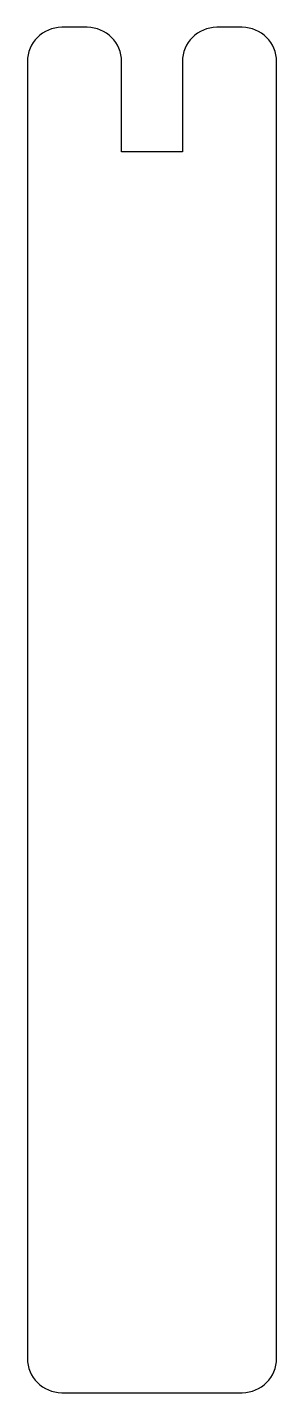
# Model space of a CAD drawing. Header units: millimetres. Extents: x -13 to 13, y -70 to 70.
import ezdxf

# ---------------------------------------------------------------- set-up
doc = ezdxf.new("R2010")
doc.units = ezdxf.units.MM

msp = doc.modelspace()

# ---------------------------------------------------------------- linework, layer by layer
at = {"color": 7, "linetype": 'Continuous', "lineweight": 25}
for p, q in [((-6.6, 69.7), (-9.2, 69.7)), ((9.2, 69.7), (6.6, 69.7)), ((-12.7, 66.2), (-12.7, -66.2)), ((-3.1, 57), (-3.1, 66.2)), ((3.1, 66.2), (3.1, 57)), ((12.7, -66.2), (12.7, 66.2)), ((3.1, 57), (-3.1, 57)), ((-9.2, -69.7), (9.2, -69.7))]:
    msp.add_line(p, q, dxfattribs=at)
for centre, start, end in [((-9.2, 66.2), 90, 180), ((-6.6, 66.2), 0, 90), ((6.6, 66.2), 90, 180), ((9.2, 66.2), 0, 90), ((-9.2, -66.2), 180, 270), ((9.2, -66.2), 270, 0)]:
    msp.add_arc(centre, 3.5, start, end, dxfattribs=at)

doc.saveas('drawing.dxf')
